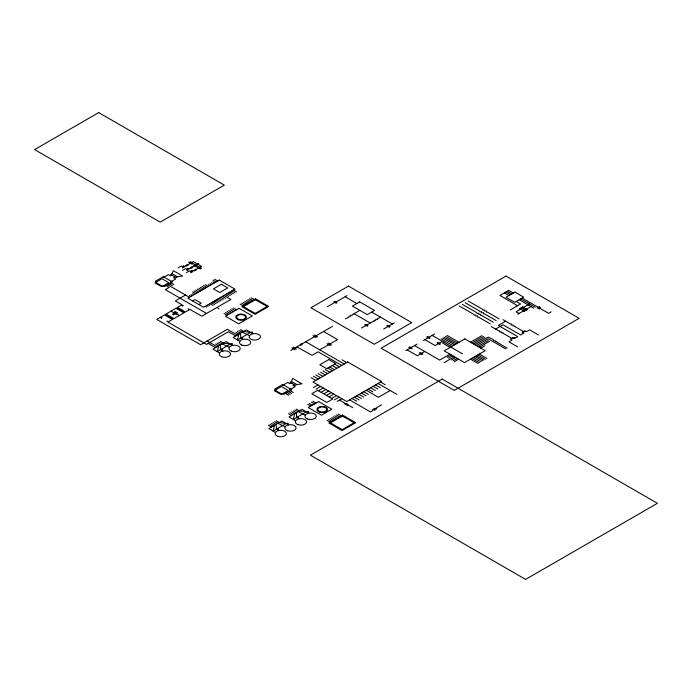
<?xml version="1.0" encoding="UTF-8"?>
<svg xmlns="http://www.w3.org/2000/svg" width="692" height="692" viewBox="0 0 692 692"><rect width="100%" height="100%" fill="white"/><g stroke="black" fill="none" stroke-linecap="round" stroke-linejoin="round"><path stroke-width="1.04" d="M172.048 273.643L173.346 270.676L182.619 276.03L177.489 276.774L176.088 277.587L170.656 274.447L172.048 273.643L177.489 276.774M291.418 381.43L292.716 378.463L301.989 383.818L296.859 384.57L295.458 385.375L290.026 382.235L291.418 381.43L296.859 384.57M523.965 332.843L520.678 334.989L503.058 324.816L495.68 329.072M176.399 314.306L176.91 314.306M176.867 314.557L176.399 314.531M170.716 281.583L171.184 281.583M171.184 281.817L170.716 281.817M290.086 389.38L290.553 389.38M290.536 389.622L290.112 389.631M178.181 267.821L181.2 266.074L182.1 266.593L183.553 265.754M163.122 277.665L168.346 274.637L170.5 275.883L171.824 275.122M185.88 265.875L182.584 266.87L183.501 267.406M187.878 264.716L190.378 263.28L193.423 263.453L190.066 261.524L190.378 263.28M191.745 262.493L193.284 261.602L201.536 266.359L199.997 267.25M182.48 267.994L184.228 266.982L183.726 266.688M182.558 270.347L185.577 268.6L186.477 269.119L187.93 268.28M174.92 276.912L173.597 277.674L175.759 278.919L171.469 281.393M190.257 268.401L186.952 269.396L187.878 269.932M192.255 267.25L194.755 265.806L197.8 265.979L194.443 264.05L194.755 265.806M196.121 265.019L198.803 263.47M186.857 270.52L188.605 269.508L188.103 269.223M162.499 286.341L168.839 282.682L162.014 278.746L154.93 282.838L161.21 286.462L162.499 286.341L155.674 282.405M186.433 272.587L189.452 270.84L190.352 271.359L191.805 270.52M194.132 270.641L190.828 271.636L191.753 272.164M196.13 269.482L198.63 268.038L201.666 268.219L198.319 266.282L198.63 268.038M190.732 272.752L192.48 271.748L191.978 271.454M185.525 295.026L175.31 300.925L182.039 304.809L177.541 307.404L185.465 311.98L189.963 309.385L201.796 316.209L230.834 299.446L223.974 295.484M161.046 318.112L161.885 317.628M182.212 305.89L183.051 305.406M192.575 300.925L194.928 299.567L201.208 303.191L198.855 304.549M174.618 312.291L175.457 311.807M172.498 314.298L176.434 312.023M173.528 314.886L177.463 312.611M221.821 349.745L222.513 349.348M231.526 344.14L232.218 343.742M242.018 338.085L242.71 337.687M251.724 332.48L252.416 332.082M327.437 306.703L334.902 302.395M335.836 302.101L347.073 295.614M345.36 318.727L348.976 317.152L348.976 316.132L350.783 316.218L350.61 315.293L352.531 315.137L352.764 314.453L359.849 310.371M290.718 350.463L293.538 348.829M294.818 348.093L299.982 345.118L300.864 345.221L300.138 344.374L301.582 344.754L301.132 343.933L302.43 344.192L301.721 343.5L302.542 343.63L314.601 336.675M315.872 335.94L332.515 326.33M319.747 349.849L328.579 344.746M329.859 344.01L337.54 339.573L323.553 331.503M361.527 328.051L365.938 325.5M366.665 325.084L372.962 321.451L374.147 321.434L374.061 320.439L375.687 320.387L375.73 319.341L377.685 319.419L377.503 318.83L380.453 317.126M282.492 385.453L287.708 382.425L289.87 383.671L291.194 382.91M383.662 329.02L388.082 326.468M388.809 326.053L394.423 322.809M294.29 384.7L292.967 385.461L295.121 386.707L290.839 389.181M281.869 394.137L288.201 390.478L281.385 386.534L274.3 390.625L280.58 394.25L281.869 394.137L275.044 390.193M313.32 387.632L318 384.934M316.036 389.198L320.716 386.499M318.631 390.703L323.311 387.996M321.235 392.2L325.915 389.501M323.942 393.765L328.622 391.067M326.633 395.322L331.312 392.615M405.823 350.602L410.244 348.05M411.005 347.609L417.103 344.088M423.409 340.447L428.158 337.705M428.928 337.263L434.619 333.977M329.193 396.801L333.873 394.094M277.665 429.196L278.348 428.798M287.37 423.59L288.054 423.193M297.863 417.536L298.546 417.138M307.568 411.93L308.251 411.532M331.866 398.341L336.546 395.634M334.487 399.855L339.167 397.156M337.186 401.412L341.865 398.713M420.745 353.802L417.354 355.766L407.112 349.858M421.506 353.361L424.758 351.493M439.186 343.189L442.413 341.329M438.512 343.682L435.173 345.602L424.827 339.634M443.944 342.211L442.551 343.016L450.129 347.393M529.527 303.978L516.12 311.72L519.087 313.424M470.534 342.185L482.004 335.559M449.947 354.174L439.671 360.099L414.525 345.576M447.118 357.357L451.288 354.944M472.005 343.033L483.474 336.407M390.176 390.513L378.412 397.303L366.25 390.288M448.615 358.214L452.784 355.809M473.466 343.881L484.945 337.255M474.911 344.711L488.197 337.082L493.422 339.59L493.491 340.637L495.212 340.62L495.264 341.658L496.925 341.614L497.012 342.237L507.149 348.085M444.082 362.651L454.35 356.717M451.53 359.901L455.699 357.496M476.373 345.559L488.163 338.751L505.791 348.932M477.904 346.441L488.206 340.49M453.113 360.817L457.282 358.404M454.454 361.596L458.623 359.183M479.279 347.228L489.581 341.277M381.534 404.82L376.154 407.925L376.725 408.756L374.839 408.384L375.851 409.517L373.619 408.885L374.882 410.226L372.521 409.716L372.651 410.702L370.48 411.956L349.598 399.898M480.802 348.111L484.988 345.697M551.161 311.832L548.574 313.32L522.149 298.062M510.341 339.262L513.317 337.54M522.183 332.437L525.15 330.724M510.315 309.904L520.644 303.97L516.284 301.452M517.633 314.263L531.032 306.556M505.705 321.226L498.344 325.422L517.789 336.649L514.044 338.518M520.583 307.931L523.619 308.597M526.517 310.327L523.533 309.627M512.365 338.094L514.926 338.302L514.104 337.955M524.121 331.312L526.647 331.589L529.622 329.868L538.402 334.937M523.187 333.008L523.688 333.25L523.161 331.866M296.859 346.917L312.075 355.307L318.13 351.813L341.744 365.445M504.321 292.906L508.992 295.553M513.352 293.027L508.732 290.363L499.909 295.458L517.599 305.726M520.713 298.892L535.15 307.222M507.236 291.22L511.864 293.892M505.878 292.007L510.497 294.68M523.515 331.563L514.779 326.52L514.796 325.984L513.04 325.984L513.066 324.981L511.206 325.015L511.293 323.847L510.307 323.925L502.937 319.609M468.199 301.02L482.687 309.376L482.921 310.094L484.634 309.99L484.582 311.028L486.389 310.985L486.424 312.118L487.402 312.092L499.14 318.865M465.206 302.75L479.686 311.106L479.928 311.824L481.641 311.72L481.58 312.758L483.388 312.715L483.431 313.848L484.409 313.822L496.147 320.595M462.394 304.376L476.874 312.732L477.108 313.45L478.821 313.346L478.769 314.384L480.577 314.341L480.611 315.474L481.597 315.448L493.327 322.221M459.453 306.072L473.933 314.436L474.167 315.145L475.888 315.05L475.828 316.08L477.636 316.036L477.679 317.17L478.656 317.144L490.394 323.917M511.881 338.379L503.041 333.276L503.067 332.74L501.25 332.783L501.259 331.771L499.503 331.753L499.633 330.767L498.551 330.759L491.285 326.563M517.702 346.882L508.966 341.839L511.916 340.135L511.379 338.665M447.084 335.421L458.978 342.289M479.348 354.045L486.934 358.421M445.527 336.321L457.412 343.189M477.783 354.953L485.369 359.33M444.091 337.151L455.985 344.01M476.356 355.774L483.933 360.151M442.716 337.947L454.609 344.806M474.98 356.57L482.558 360.947M441.15 338.846L453.044 345.715M473.414 357.47L481.001 361.855M432.059 335.343L451.53 346.588M471.901 358.352L479.487 362.729M450.691 347.021L462.585 353.889M470.508 359.157L478.086 363.534M427.5 336.442L430.165 337.981M437.863 342.419L440.527 343.967M426.73 336.883L429.403 338.423M437.093 342.86L439.766 344.408M345.144 296.73L356.864 303.494M371.708 312.075L392.364 323.994M387.537 325.318L390.124 326.814M386.811 325.733L389.397 327.23M334.418 301.279L337.004 302.776M333.691 301.703L336.26 303.252M354.07 313.701L370.22 323.034M420.079 352.539L422.751 354.079M409.577 346.787L412.25 348.327M419.317 352.981L421.99 354.52M408.816 347.228L411.489 348.768M365.393 324.349L367.98 325.845M364.675 324.773L367.262 326.261M251.049 297.768L254.18 299.575M188.7 262.311L192.056 264.249M193.077 264.837L196.424 266.775M196.952 267.077L200.299 269.006M314.194 334.963L317.559 336.909M328.172 343.033L331.546 344.979M249.475 298.676L252.615 300.484M312.914 335.698L316.287 337.644M326.901 343.777L330.266 345.715M214.563 279.179L217.703 280.987M233.394 290.052L236.526 291.86M247.909 299.575L251.049 301.392M212.998 280.087L216.129 281.895M231.82 290.951L234.96 292.768M246.343 300.484L249.475 302.3M212.998 281.895L214.563 282.803M230.254 291.86L233.394 293.676M244.769 301.392L247.909 303.2M211.423 282.803L212.998 283.711M228.68 292.768L231.82 294.576M243.203 302.3L246.343 304.108M342.082 359.849L346.761 362.547M380.531 382.045L385.21 384.743M209.858 283.711L211.423 284.611M227.114 293.676L230.254 295.484M241.629 303.2L244.769 305.016M208.283 284.611L209.858 285.519M225.549 294.576L228.68 296.392M305.76 341.779L344.253 364.001M378.022 383.489L396.767 394.319M240.063 304.108L243.203 305.925M205.152 284.611L208.283 286.427M203.578 285.519L206.718 287.327M222.409 296.392L225.549 298.2M375.514 384.942L380.193 387.641M202.012 286.427L205.152 288.235M220.835 297.292L223.974 299.108M334.712 364.104L339.391 366.803M373.161 386.3L377.841 388.999M200.438 287.327L203.578 289.144M219.269 298.2L222.409 300.017M233.42 307.949L236.552 309.757M198.872 288.235L202.012 290.052M217.703 299.108L220.835 300.916M332.203 365.558L336.883 368.256M370.644 387.754L375.323 390.452M231.846 308.848L234.986 310.665M197.306 289.144L200.438 290.951M216.129 300.017L219.269 301.824M329.686 367.002L334.366 369.701M368.135 389.198L372.815 391.906M230.28 309.757L233.42 311.573M195.732 290.052L198.872 291.86M214.563 300.916L217.703 302.733M293.131 347.125L296.496 349.071M228.715 310.665L231.846 312.473M194.167 290.951L197.306 292.768M212.998 301.824L216.129 303.632M327.809 368.092L332.489 370.791M291.86 347.86L295.225 349.806M227.14 311.573L230.28 313.381M192.601 291.86L195.732 293.676M211.423 302.733L214.563 304.541M325.301 369.537L329.98 372.244M363.741 391.733L368.421 394.44M225.575 312.473L228.715 314.289M192.601 293.676L194.167 294.576M209.858 303.632L212.998 305.449M217.833 308.286L218.906 308.909M163.122 277.181L163.952 277.665M170.535 281.462L171.365 281.947M224 313.381L227.14 315.189M170.768 282.881L173.9 284.689M191.027 294.576L192.601 295.484M208.283 304.541L209.702 305.362M323 370.869L327.679 373.568M361.44 393.065L366.129 395.763M169.194 283.789L172.334 285.597M189.461 295.484L191.027 296.392M206.718 305.449L208.136 306.271M251.724 332.082L252.416 332.48M320.621 372.235L325.301 374.943M359.07 394.431L363.75 397.139M252.883 333.743L246.265 329.92L233.161 337.488L239.769 341.312M167.628 284.689L189.461 297.292M205.152 306.357L206.562 307.17M166.054 285.597L169.194 287.405L165.31 289.645L206.553 313.459M318.233 373.619L322.913 376.318M356.683 395.815L361.362 398.514M240.496 329.626L243.636 331.442L250.556 332.402L237.442 339.971L238.93 334.158L235.79 332.35M156.47 281.947L155.337 281.298L163.321 276.688L172.403 281.929L164.419 286.54L163.286 285.891M249.475 335.707L238.93 330.534M315.889 374.969L320.569 377.676M354.33 397.165L359.018 399.872M237.356 331.442L240.496 333.25L240.851 337.999L243.177 339.348M313.588 376.301L318.268 379M352.038 398.497L356.717 401.196M237.356 335.066L227.357 329.288L200.602 344.737L156.738 319.41L164.497 314.929L172.42 319.505L167.931 322.1L206.527 344.391L228.438 331.736L235.79 335.975M242.018 337.687L242.71 338.085M311.158 377.702L315.837 380.41M182.23 305.423L183.025 305.881M188.103 308.805L188.899 309.272M339.53 400.062L344.564 402.969L344.27 403.825L346.164 403.358L345.386 404.535L347.488 403.955L346.623 405.079L348.31 404.664L347.592 405.642L348.794 405.408L352.695 407.666M176.754 307.853L184.678 312.429M231.526 343.742L232.218 344.14M174.635 311.824L175.431 312.282M232.685 345.403L226.068 341.58L212.963 349.149L219.572 352.972M171.019 311.166L174.47 313.156M175.491 313.753L176.425 314.289M178.943 315.742L177.559 313.909M220.298 341.294L223.438 343.102L230.358 344.062L217.253 351.631L218.733 345.818L215.593 344.01M229.277 347.367L218.733 342.194M217.158 343.102L220.298 344.91L220.653 349.659L222.98 351.008M338.025 414.015L341.165 415.831M165.284 314.479L173.208 319.055M312.974 401.213L316.114 403.021M336.459 414.923L339.599 416.731M207.159 340.948L217.158 346.727M221.821 349.348L222.513 349.745M282.492 384.977L283.322 385.453M289.896 389.25L290.735 389.734M311.409 402.113L314.549 403.929M334.893 415.831L338.025 417.639M208.249 343.396L215.593 347.635M290.13 390.669L293.27 392.485M333.319 416.731L336.459 418.548M161.063 317.637L161.867 318.104M166.936 321.027L167.732 321.486M309.238 403.367L312.377 405.183M288.564 391.577L291.704 393.385M331.753 417.639L334.893 419.447M307.672 404.275L310.803 406.083M286.998 392.485L290.13 394.293M330.179 418.548L333.319 420.355M285.424 393.385L288.564 395.201M328.613 419.447L331.753 421.264M275.831 389.743L274.698 389.086L282.682 384.475L291.773 389.726L283.789 394.336L282.656 393.679M327.048 420.355L330.179 422.172M307.568 411.532L308.251 411.93M308.718 413.193L302.101 409.37L288.997 416.939L295.614 420.762M296.332 409.076L299.472 410.892L306.392 411.852L293.287 419.413L294.766 413.608L291.626 411.801M305.31 415.157L294.766 409.984M293.192 410.892L296.332 412.7L296.686 417.449L299.013 418.79M297.863 417.138L298.546 417.536M290.06 412.7L293.192 414.517M288.486 413.608L291.626 415.416M287.37 423.193L288.054 423.59M288.521 424.853L281.903 421.03L268.799 428.599L275.416 432.422M276.134 420.745L279.274 422.553L286.194 423.513L273.089 431.081L274.568 425.269L271.428 423.461M285.121 426.817L274.568 421.644M272.994 422.553L276.134 424.36L276.489 429.109L278.815 430.459M269.863 424.36L272.994 426.177M277.665 428.798L278.348 429.196M268.288 425.269L271.428 427.085M519.251 299.731L533.705 308.139M540.374 307.456L539.103 309.168M183.302 266.455L183.216 266.982L184.228 266.403L183.302 266.455M187.679 268.98L187.593 269.508L188.605 268.928L187.679 268.98M191.554 271.212L191.468 271.748L192.48 271.16L191.554 271.212M525.392 308.468L524.622 311.495L522.417 310.215L527.572 309.757L525.392 308.468M522.512 306.781L521.656 309.791L519.415 308.502L524.648 308.052L522.512 306.781M98.705 112.597L34.6 149.602L160.207 222.123L224.312 185.11L98.705 112.597M187.471 264.491L185.473 265.642L186.278 266.109L188.285 264.95L187.471 264.491M191.848 267.017L189.85 268.167L190.655 268.634L192.661 267.484L191.848 267.017M195.724 269.249L193.725 270.408L194.53 270.875L196.537 269.716L195.724 269.249M219.286 280.078L187.869 298.209L203.56 307.265L234.977 289.135L219.286 280.078M175.967 308.303L166.071 314.021L173.995 318.597L183.899 312.888L175.967 308.303M221.414 284.282L213.465 288.867L219.745 292.491L227.694 287.907L221.414 284.282M239.077 308.303L225.41 316.192L238.628 323.83L252.295 315.933L239.077 308.303M255.53 298.806L241.863 306.694L255.08 314.324L268.747 306.435L255.53 298.806M255.417 299.748L243.498 306.634L255.184 313.381L267.112 306.495L255.417 299.748M348.491 286.09L310.942 307.767L374.182 344.279L411.731 322.602L348.491 286.09M359.702 301.894L352.436 306.089L367.253 314.644L374.519 310.448L359.702 301.894M328.795 359.572L319.834 364.745L326.78 368.758L335.741 363.585L328.795 359.572M347.739 361.985L313 382.045L346.761 401.542L381.5 381.482L347.739 361.985M506.016 276.091L381.136 348.188L454.263 390.418L579.152 318.311L506.016 276.091M317.714 390.34L311.789 393.757L326.823 402.441L332.74 399.024L317.714 390.34M318.631 401.568L308.243 407.562L321.469 415.191L331.857 409.197L318.631 401.568M514.943 292.111L506.042 297.249L514.805 302.3L523.706 297.162L514.943 292.111M464.842 338.898L444.169 350.835L464.54 362.599L485.213 350.662L464.842 338.898M342.505 415.053L328.838 422.942L342.064 430.58L355.731 422.682L342.505 415.053M342.402 415.996L330.482 422.881L342.168 429.628L354.088 422.751L342.402 415.996M539.302 306.798L537.122 308.052L539.821 308.269L539.302 306.798M442.214 379.078L310.414 455.172L525.6 579.403L657.4 503.309L442.214 379.078M287.613 430.753A5.657 3.261 0 0 0 296.089 427.924A5.657 3.261 0 0 0 287.613 425.096A5.657 3.261 0 0 0 287.613 430.753M277.907 436.349A5.657 3.261 0 0 0 286.384 433.529A5.657 3.261 0 0 0 277.907 430.701A5.657 3.261 0 0 0 277.907 436.349M298.105 424.689A5.657 3.261 0 0 0 306.582 421.869A5.657 3.261 0 0 0 298.105 419.041A5.657 3.261 0 0 0 298.105 424.689M307.81 419.092A5.657 3.261 0 0 0 316.287 416.264A5.657 3.261 0 0 0 307.81 413.435A5.657 3.261 0 0 0 307.81 419.092M231.431 351.173A5.657 3.261 0 0 0 240.236 348.707A5.657 3.261 0 0 0 232.131 345.533A5.657 3.261 0 0 0 231.431 351.173M221.725 356.778A5.657 3.261 0 0 0 230.531 354.313A5.657 3.261 0 0 0 222.426 351.138A5.657 3.261 0 0 0 221.725 356.778M241.923 345.118A5.657 3.261 0 0 0 250.729 342.652A5.657 3.261 0 0 0 242.624 339.478A5.657 3.261 0 0 0 241.923 345.118M251.628 339.512A5.657 3.261 0 0 0 260.434 337.047A5.657 3.261 0 0 0 252.329 333.873A5.657 3.261 0 0 0 251.628 339.512M319.92 411.653A4.437 2.56 0 0 0 326.685 409.552A4.437 2.56 0 0 0 320.154 407.225A4.437 2.56 0 0 0 319.92 411.653M319.453 412.095A5.32 3.071 0 0 0 327.575 409.569A5.32 3.071 0 0 0 319.739 406.775A5.32 3.071 0 0 0 319.453 412.095M238.29 319.756A5.32 3.071 0 0 0 246.413 317.239A5.32 3.071 0 0 0 238.567 314.436A5.32 3.071 0 0 0 238.29 319.756M238.757 319.323A4.437 2.56 0 0 0 245.522 317.221A4.437 2.56 0 0 0 238.991 314.886A4.437 2.56 0 0 0 238.757 319.323"/></g></svg>
